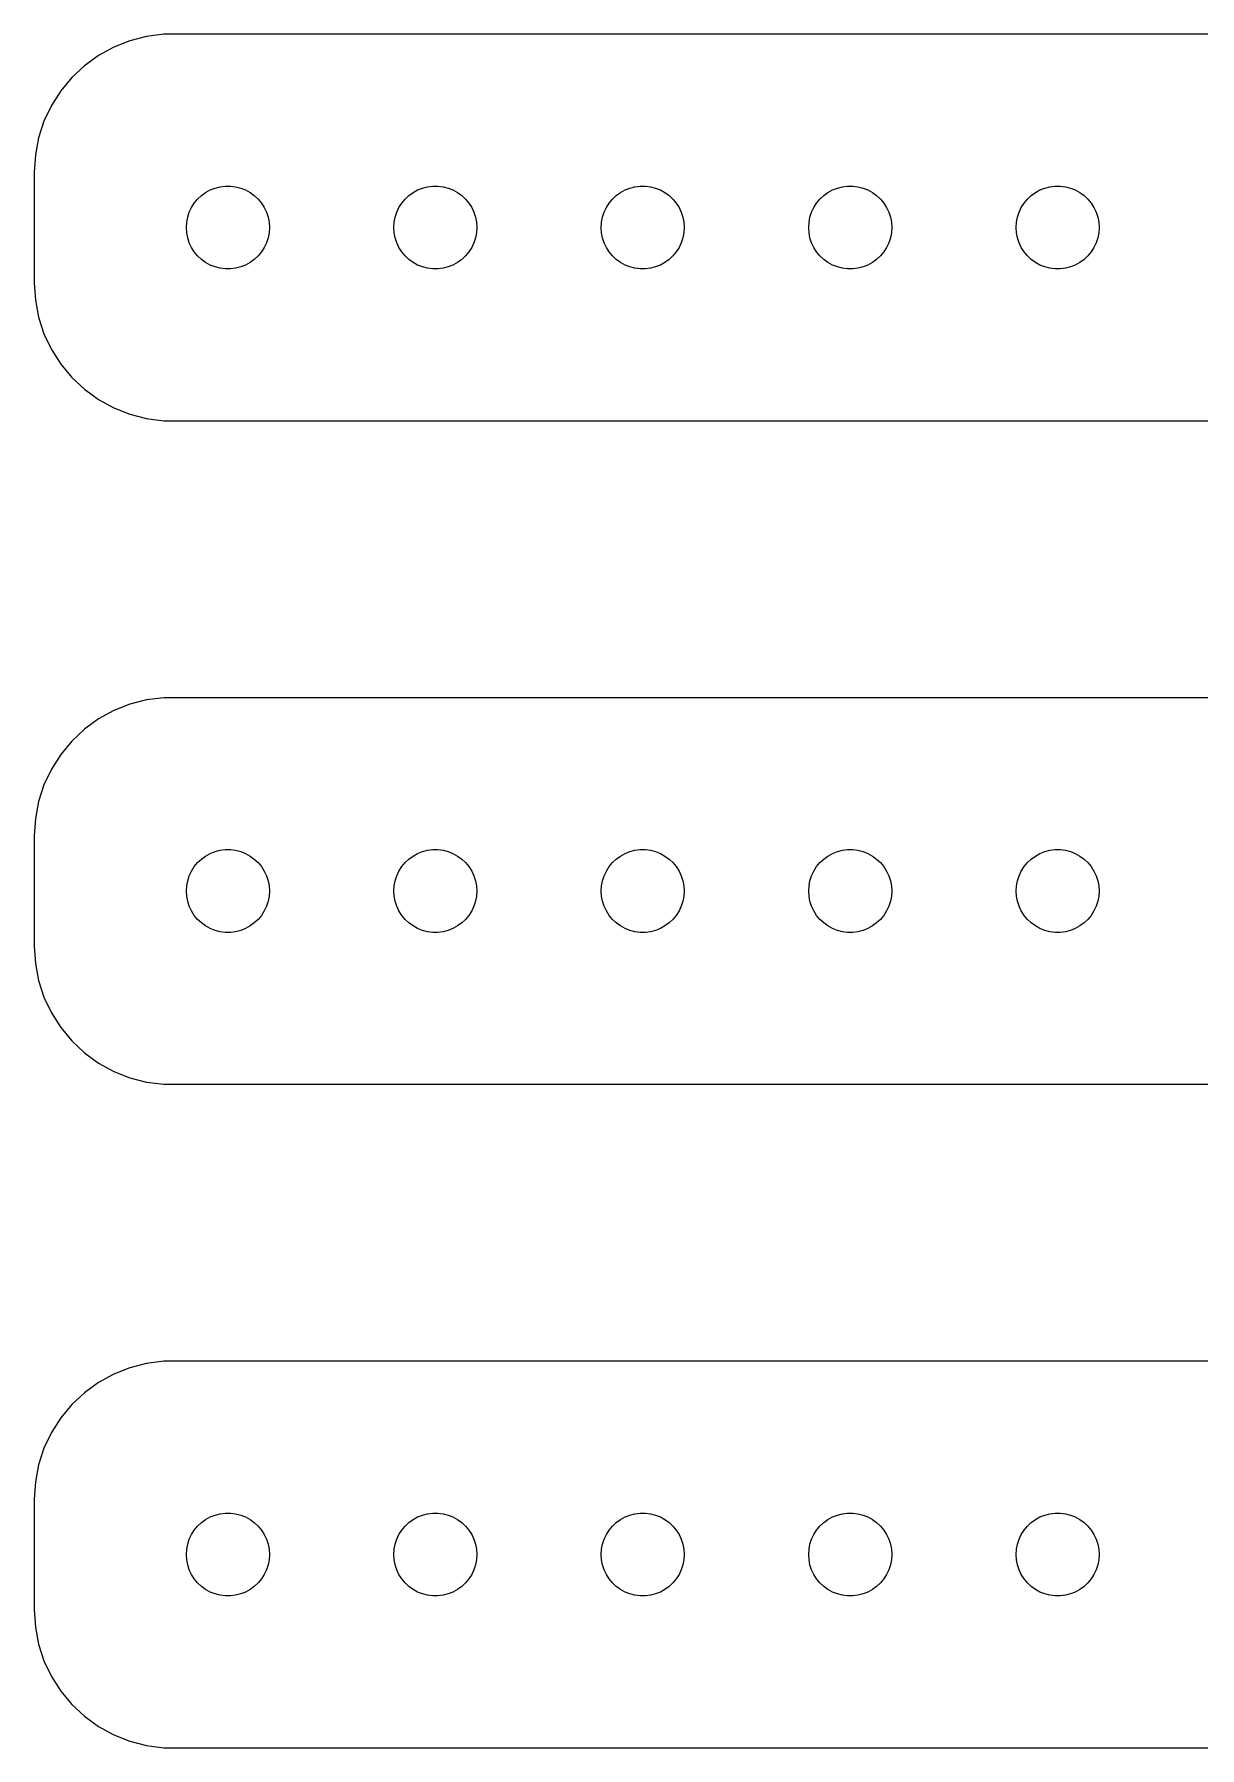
# Model space of a CAD drawing. Header units: metres. Extents: x -90 to 90, y 113 to 223.
# Drawn here: x -89.5 to -47.4, y 161 to 223 of the extents above; entities that cross this region are included whole.
import ezdxf

# ---------------------------------------------------------------- set-up
doc = ezdxf.new("R2010")
doc.units = ezdxf.units.M

msp = doc.modelspace()

# ---------------------------------------------------------------- linework, layer by layer
for p, q in [((-86.6289, 222.524), (-87.1791, 222.222)), ((-86.0451, 222.755), (-86.6289, 222.524)), ((-85.4369, 222.911), (-86.0451, 222.755)), ((-84.8139, 222.99), (-85.4369, 222.911)), ((84.8139, 222.99), (-84.8139, 222.99)), ((-87.1791, 222.222), (-87.6871, 221.853)), ((-88.1448, 221.423), (-88.5451, 220.939)), ((-87.6871, 221.853), (-88.1448, 221.423)), ((-88.5451, 220.939), (-88.8815, 220.409)), ((-88.8815, 220.409), (-89.1489, 219.841)), ((-89.1489, 219.841), (-89.3429, 219.243)), ((-89.3429, 219.243), (-89.4606, 218.627)), ((-89.4606, 218.627), (-89.5, 218)), ((-89.5, 218), (-89.5, 214)), ((-83.7135, 216.882), (-83.5934, 217.027)), ((-83.5934, 217.027), (-83.4561, 217.156)), ((-83.4561, 217.156), (-83.3037, 217.266)), ((-83.3037, 217.266), (-83.1387, 217.357)), ((-83.1387, 217.357), (-82.9635, 217.427)), ((-82.9635, 217.427), (-82.7811, 217.473)), ((-82.7811, 217.473), (-82.5942, 217.497)), ((-82.5942, 217.497), (-82.4058, 217.497)), ((-82.4058, 217.497), (-82.2189, 217.473)), ((-82.2189, 217.473), (-82.0365, 217.427)), ((-82.0365, 217.427), (-81.8613, 217.357)), ((-81.8613, 217.357), (-81.6963, 217.266)), ((-81.6963, 217.266), (-81.5439, 217.156)), ((-81.5439, 217.156), (-81.4065, 217.027)), ((-81.4065, 217.027), (-81.2865, 216.882)), ((-76.2135, 216.882), (-76.0934, 217.027)), ((-76.0934, 217.027), (-75.9561, 217.156)), ((-75.9561, 217.156), (-75.8037, 217.266)), ((-75.8037, 217.266), (-75.6387, 217.357)), ((-75.6387, 217.357), (-75.4635, 217.427)), ((-75.4635, 217.427), (-75.2811, 217.473)), ((-75.2811, 217.473), (-75.0942, 217.497)), ((-75.0942, 217.497), (-74.9058, 217.497)), ((-74.9058, 217.497), (-74.7189, 217.473)), ((-74.7189, 217.473), (-74.5365, 217.427)), ((-74.5365, 217.427), (-74.3613, 217.357)), ((-74.3613, 217.357), (-74.1963, 217.266)), ((-74.1963, 217.266), (-74.0439, 217.156)), ((-74.0439, 217.156), (-73.9065, 217.027)), ((-73.9065, 217.027), (-73.7865, 216.882)), ((-68.7135, 216.882), (-68.5934, 217.027)), ((-68.5934, 217.027), (-68.4561, 217.156)), ((-68.4561, 217.156), (-68.3037, 217.266)), ((-68.3037, 217.266), (-68.1387, 217.357)), ((-68.1387, 217.357), (-67.9635, 217.427)), ((-67.9635, 217.427), (-67.7811, 217.473)), ((-67.7811, 217.473), (-67.5942, 217.497)), ((-67.5942, 217.497), (-67.4058, 217.497)), ((-67.4058, 217.497), (-67.2189, 217.473)), ((-67.2189, 217.473), (-67.0365, 217.427)), ((-67.0365, 217.427), (-66.8613, 217.357)), ((-66.8613, 217.357), (-66.6963, 217.266)), ((-66.6963, 217.266), (-66.5439, 217.156)), ((-66.5439, 217.156), (-66.4065, 217.027)), ((-66.4065, 217.027), (-66.2865, 216.882)), ((-61.2135, 216.882), (-61.0934, 217.027)), ((-61.0934, 217.027), (-60.9561, 217.156)), ((-60.9561, 217.156), (-60.8037, 217.266)), ((-60.8037, 217.266), (-60.6387, 217.357)), ((-60.6387, 217.357), (-60.4635, 217.427)), ((-60.4635, 217.427), (-60.2811, 217.473)), ((-60.2811, 217.473), (-60.0942, 217.497)), ((-60.0942, 217.497), (-59.9058, 217.497)), ((-59.9058, 217.497), (-59.7189, 217.473)), ((-59.7189, 217.473), (-59.5365, 217.427)), ((-59.5365, 217.427), (-59.3613, 217.357)), ((-59.3613, 217.357), (-59.1963, 217.266)), ((-59.1963, 217.266), (-59.0439, 217.156)), ((-59.0439, 217.156), (-58.9065, 217.027)), ((-58.9065, 217.027), (-58.7865, 216.882)), ((-53.7135, 216.882), (-53.5934, 217.027)), ((-53.5934, 217.027), (-53.4561, 217.156)), ((-53.4561, 217.156), (-53.3037, 217.266)), ((-53.3037, 217.266), (-53.1387, 217.357)), ((-53.1387, 217.357), (-52.9635, 217.427)), ((-52.9635, 217.427), (-52.7811, 217.473)), ((-52.7811, 217.473), (-52.5942, 217.497)), ((-52.5942, 217.497), (-52.4058, 217.497)), ((-52.4058, 217.497), (-52.2189, 217.473)), ((-52.2189, 217.473), (-52.0365, 217.427)), ((-52.0365, 217.427), (-51.8613, 217.357)), ((-51.8613, 217.357), (-51.6963, 217.266)), ((-51.6963, 217.266), (-51.5439, 217.156)), ((-51.5439, 217.156), (-51.4065, 217.027)), ((-51.4065, 217.027), (-51.2865, 216.882)), ((-83.9882, 216.188), (-83.9529, 216.373)), ((-83.9529, 216.373), (-83.8947, 216.552)), ((-83.8947, 216.552), (-83.8145, 216.723)), ((-83.8145, 216.723), (-83.7135, 216.882)), ((-81.2865, 216.882), (-81.1855, 216.723)), ((-81.1855, 216.723), (-81.1053, 216.552)), ((-81.1053, 216.552), (-81.0471, 216.373)), ((-81.0471, 216.373), (-81.0118, 216.188)), ((-76.4882, 216.188), (-76.4529, 216.373)), ((-76.4529, 216.373), (-76.3947, 216.552)), ((-76.3947, 216.552), (-76.3145, 216.723)), ((-76.3145, 216.723), (-76.2135, 216.882)), ((-73.7865, 216.882), (-73.6855, 216.723)), ((-73.6855, 216.723), (-73.6053, 216.552)), ((-73.6053, 216.552), (-73.5471, 216.373)), ((-73.5471, 216.373), (-73.5118, 216.188)), ((-68.9882, 216.188), (-68.9529, 216.373)), ((-68.9529, 216.373), (-68.8947, 216.552)), ((-68.8947, 216.552), (-68.8145, 216.723)), ((-68.8145, 216.723), (-68.7135, 216.882)), ((-66.2865, 216.882), (-66.1855, 216.723)), ((-66.1855, 216.723), (-66.1053, 216.552)), ((-66.1053, 216.552), (-66.0471, 216.373)), ((-66.0471, 216.373), (-66.0118, 216.188)), ((-61.4882, 216.188), (-61.4529, 216.373)), ((-61.4529, 216.373), (-61.3947, 216.552)), ((-61.3947, 216.552), (-61.3145, 216.723)), ((-61.3145, 216.723), (-61.2135, 216.882)), ((-58.7865, 216.882), (-58.6855, 216.723)), ((-58.6855, 216.723), (-58.6053, 216.552)), ((-58.6053, 216.552), (-58.5471, 216.373)), ((-58.5471, 216.373), (-58.5118, 216.188)), ((-53.9882, 216.188), (-53.9529, 216.373)), ((-53.9529, 216.373), (-53.8947, 216.552)), ((-53.8947, 216.552), (-53.8145, 216.723)), ((-53.8145, 216.723), (-53.7135, 216.882)), ((-51.2865, 216.882), (-51.1855, 216.723)), ((-51.1855, 216.723), (-51.1053, 216.552)), ((-51.1053, 216.552), (-51.0471, 216.373)), ((-51.0471, 216.373), (-51.0118, 216.188)), ((-84, 216), (-83.9882, 216.188)), ((-83.9882, 215.812), (-84, 216)), ((-83.9529, 215.627), (-83.9882, 215.812)), ((-81.0118, 215.812), (-81.0471, 215.627)), ((-81.0118, 216.188), (-81, 216)), ((-81, 216), (-81.0118, 215.812)), ((-76.5, 216), (-76.4882, 216.188)), ((-76.4882, 215.812), (-76.5, 216)), ((-76.4529, 215.627), (-76.4882, 215.812)), ((-73.5118, 215.812), (-73.5471, 215.627)), ((-73.5118, 216.188), (-73.5, 216)), ((-73.5, 216), (-73.5118, 215.812)), ((-69, 216), (-68.9882, 216.188)), ((-68.9882, 215.812), (-69, 216)), ((-68.9529, 215.627), (-68.9882, 215.812)), ((-66.0118, 215.812), (-66.0471, 215.627)), ((-66.0118, 216.188), (-66, 216)), ((-66, 216), (-66.0118, 215.812)), ((-61.5, 216), (-61.4882, 216.188)), ((-61.4882, 215.812), (-61.5, 216)), ((-61.4529, 215.627), (-61.4882, 215.812)), ((-58.5118, 215.812), (-58.5471, 215.627)), ((-58.5118, 216.188), (-58.5, 216)), ((-58.5, 216), (-58.5118, 215.812)), ((-54, 216), (-53.9882, 216.188)), ((-53.9882, 215.812), (-54, 216)), ((-53.9529, 215.627), (-53.9882, 215.812)), ((-51.0118, 215.812), (-51.0471, 215.627)), ((-51.0118, 216.188), (-51, 216)), ((-51, 216), (-51.0118, 215.812)), ((-83.8947, 215.448), (-83.9529, 215.627)), ((-83.8145, 215.277), (-83.8947, 215.448)), ((-83.7135, 215.118), (-83.8145, 215.277)), ((-83.5934, 214.973), (-83.7135, 215.118)), ((-81.2865, 215.118), (-81.4065, 214.973)), ((-81.1855, 215.277), (-81.2865, 215.118)), ((-81.1053, 215.448), (-81.1855, 215.277)), ((-81.0471, 215.627), (-81.1053, 215.448)), ((-76.3947, 215.448), (-76.4529, 215.627)), ((-76.3145, 215.277), (-76.3947, 215.448)), ((-76.2135, 215.118), (-76.3145, 215.277)), ((-76.0934, 214.973), (-76.2135, 215.118)), ((-73.7865, 215.118), (-73.9065, 214.973)), ((-73.6855, 215.277), (-73.7865, 215.118)), ((-73.6053, 215.448), (-73.6855, 215.277)), ((-73.5471, 215.627), (-73.6053, 215.448)), ((-68.8947, 215.448), (-68.9529, 215.627)), ((-68.8145, 215.277), (-68.8947, 215.448)), ((-68.7135, 215.118), (-68.8145, 215.277)), ((-68.5934, 214.973), (-68.7135, 215.118)), ((-66.2865, 215.118), (-66.4065, 214.973)), ((-66.1855, 215.277), (-66.2865, 215.118)), ((-66.1053, 215.448), (-66.1855, 215.277)), ((-66.0471, 215.627), (-66.1053, 215.448)), ((-61.3947, 215.448), (-61.4529, 215.627)), ((-61.3145, 215.277), (-61.3947, 215.448)), ((-61.2135, 215.118), (-61.3145, 215.277)), ((-61.0934, 214.973), (-61.2135, 215.118)), ((-58.7865, 215.118), (-58.9065, 214.973)), ((-58.6855, 215.277), (-58.7865, 215.118)), ((-58.6053, 215.448), (-58.6855, 215.277)), ((-58.5471, 215.627), (-58.6053, 215.448)), ((-53.8947, 215.448), (-53.9529, 215.627)), ((-53.8145, 215.277), (-53.8947, 215.448)), ((-53.7135, 215.118), (-53.8145, 215.277)), ((-53.5934, 214.973), (-53.7135, 215.118)), ((-51.2865, 215.118), (-51.4065, 214.973)), ((-51.1855, 215.277), (-51.2865, 215.118)), ((-51.1053, 215.448), (-51.1855, 215.277)), ((-51.0471, 215.627), (-51.1053, 215.448)), ((-83.4561, 214.844), (-83.5934, 214.973)), ((-83.3037, 214.734), (-83.4561, 214.844)), ((-83.1387, 214.643), (-83.3037, 214.734)), ((-82.9635, 214.573), (-83.1387, 214.643)), ((-82.7811, 214.527), (-82.9635, 214.573)), ((-82.5942, 214.503), (-82.7811, 214.527)), ((-82.4058, 214.503), (-82.5942, 214.503)), ((-82.2189, 214.527), (-82.4058, 214.503)), ((-82.0365, 214.573), (-82.2189, 214.527)), ((-81.8613, 214.643), (-82.0365, 214.573)), ((-81.6963, 214.734), (-81.8613, 214.643)), ((-81.5439, 214.844), (-81.6963, 214.734)), ((-81.4065, 214.973), (-81.5439, 214.844)), ((-75.9561, 214.844), (-76.0934, 214.973)), ((-75.8037, 214.734), (-75.9561, 214.844)), ((-75.6387, 214.643), (-75.8037, 214.734)), ((-75.4635, 214.573), (-75.6387, 214.643)), ((-75.2811, 214.527), (-75.4635, 214.573)), ((-75.0942, 214.503), (-75.2811, 214.527)), ((-74.9058, 214.503), (-75.0942, 214.503)), ((-74.7189, 214.527), (-74.9058, 214.503)), ((-74.5365, 214.573), (-74.7189, 214.527)), ((-74.3613, 214.643), (-74.5365, 214.573)), ((-74.1963, 214.734), (-74.3613, 214.643)), ((-74.0439, 214.844), (-74.1963, 214.734)), ((-73.9065, 214.973), (-74.0439, 214.844)), ((-68.4561, 214.844), (-68.5934, 214.973)), ((-68.3037, 214.734), (-68.4561, 214.844)), ((-68.1387, 214.643), (-68.3037, 214.734)), ((-67.9635, 214.573), (-68.1387, 214.643)), ((-67.7811, 214.527), (-67.9635, 214.573)), ((-67.5942, 214.503), (-67.7811, 214.527)), ((-67.4058, 214.503), (-67.5942, 214.503)), ((-67.2189, 214.527), (-67.4058, 214.503)), ((-67.0365, 214.573), (-67.2189, 214.527)), ((-66.8613, 214.643), (-67.0365, 214.573)), ((-66.6963, 214.734), (-66.8613, 214.643)), ((-66.5439, 214.844), (-66.6963, 214.734)), ((-66.4065, 214.973), (-66.5439, 214.844)), ((-60.9561, 214.844), (-61.0934, 214.973)), ((-60.8037, 214.734), (-60.9561, 214.844)), ((-60.6387, 214.643), (-60.8037, 214.734)), ((-60.4635, 214.573), (-60.6387, 214.643)), ((-60.2811, 214.527), (-60.4635, 214.573)), ((-60.0942, 214.503), (-60.2811, 214.527)), ((-59.9058, 214.503), (-60.0942, 214.503)), ((-59.7189, 214.527), (-59.9058, 214.503)), ((-59.5365, 214.573), (-59.7189, 214.527)), ((-59.3613, 214.643), (-59.5365, 214.573)), ((-59.1963, 214.734), (-59.3613, 214.643)), ((-59.0439, 214.844), (-59.1963, 214.734)), ((-58.9065, 214.973), (-59.0439, 214.844)), ((-53.4561, 214.844), (-53.5934, 214.973)), ((-53.3037, 214.734), (-53.4561, 214.844)), ((-53.1387, 214.643), (-53.3037, 214.734)), ((-52.9635, 214.573), (-53.1387, 214.643)), ((-52.7811, 214.527), (-52.9635, 214.573)), ((-52.5942, 214.503), (-52.7811, 214.527)), ((-52.4058, 214.503), (-52.5942, 214.503)), ((-52.2189, 214.527), (-52.4058, 214.503)), ((-52.0365, 214.573), (-52.2189, 214.527)), ((-51.8613, 214.643), (-52.0365, 214.573)), ((-51.6963, 214.734), (-51.8613, 214.643)), ((-51.5439, 214.844), (-51.6963, 214.734)), ((-51.4065, 214.973), (-51.5439, 214.844)), ((-89.5, 214), (-89.4606, 213.373)), ((-89.4606, 213.373), (-89.3429, 212.757)), ((-89.3429, 212.757), (-89.1489, 212.159)), ((-89.1489, 212.159), (-88.8815, 211.591)), ((-88.8815, 211.591), (-88.5451, 211.061)), ((-88.5451, 211.061), (-88.1448, 210.577)), ((-88.1448, 210.577), (-87.6871, 210.147)), ((-87.6871, 210.147), (-87.1791, 209.778)), ((-87.1791, 209.778), (-86.6289, 209.476)), ((-86.6289, 209.476), (-86.0451, 209.245)), ((-86.0451, 209.245), (-85.4369, 209.089)), ((-85.4369, 209.089), (-84.8139, 209.01)), ((-84.8139, 209.01), (84.8139, 209.01)), ((-84.8139, 198.99), (-85.4369, 198.911)), ((84.8139, 198.99), (-84.8139, 198.99)), ((-86.6289, 198.524), (-87.1791, 198.222)), ((-86.0451, 198.755), (-86.6289, 198.524)), ((-85.4369, 198.911), (-86.0451, 198.755)), ((-87.6871, 197.853), (-88.1448, 197.423)), ((-87.1791, 198.222), (-87.6871, 197.853)), ((-88.1448, 197.423), (-88.5451, 196.939)), ((-88.5451, 196.939), (-88.8815, 196.409)), ((-88.8815, 196.409), (-89.1489, 195.841)), ((-89.3429, 195.243), (-89.4606, 194.627)), ((-89.1489, 195.841), (-89.3429, 195.243)), ((-89.4606, 194.627), (-89.5, 194)), ((-89.5, 194), (-89.5, 190)), ((-83.1387, 193.357), (-82.9635, 193.427)), ((-82.9635, 193.427), (-82.7811, 193.473)), ((-82.7811, 193.473), (-82.5942, 193.497)), ((-82.5942, 193.497), (-82.4058, 193.497)), ((-82.4058, 193.497), (-82.2189, 193.473)), ((-82.2189, 193.473), (-82.0365, 193.427)), ((-82.0365, 193.427), (-81.8613, 193.357)), ((-75.6387, 193.357), (-75.4635, 193.427)), ((-75.4635, 193.427), (-75.2811, 193.473)), ((-75.2811, 193.473), (-75.0942, 193.497)), ((-75.0942, 193.497), (-74.9058, 193.497)), ((-74.9058, 193.497), (-74.7189, 193.473)), ((-74.7189, 193.473), (-74.5365, 193.427)), ((-74.5365, 193.427), (-74.3613, 193.357)), ((-68.1387, 193.357), (-67.9635, 193.427)), ((-67.9635, 193.427), (-67.7811, 193.473)), ((-67.7811, 193.473), (-67.5942, 193.497)), ((-67.5942, 193.497), (-67.4058, 193.497)), ((-67.4058, 193.497), (-67.2189, 193.473)), ((-67.2189, 193.473), (-67.0365, 193.427)), ((-67.0365, 193.427), (-66.8613, 193.357)), ((-60.6387, 193.357), (-60.4635, 193.427)), ((-60.4635, 193.427), (-60.2811, 193.473)), ((-60.2811, 193.473), (-60.0942, 193.497)), ((-60.0942, 193.497), (-59.9058, 193.497)), ((-59.9058, 193.497), (-59.7189, 193.473)), ((-59.7189, 193.473), (-59.5365, 193.427)), ((-59.5365, 193.427), (-59.3613, 193.357)), ((-53.1387, 193.357), (-52.9635, 193.427)), ((-52.9635, 193.427), (-52.7811, 193.473)), ((-52.7811, 193.473), (-52.5942, 193.497)), ((-52.5942, 193.497), (-52.4058, 193.497)), ((-52.4058, 193.497), (-52.2189, 193.473)), ((-52.2189, 193.473), (-52.0365, 193.427)), ((-52.0365, 193.427), (-51.8613, 193.357)), ((-83.8145, 192.723), (-83.7135, 192.882)), ((-83.7135, 192.882), (-83.5934, 193.027)), ((-83.5934, 193.027), (-83.4561, 193.156)), ((-83.4561, 193.156), (-83.3037, 193.266)), ((-83.3037, 193.266), (-83.1387, 193.357)), ((-81.8613, 193.357), (-81.6963, 193.266)), ((-81.6963, 193.266), (-81.5439, 193.156)), ((-81.5439, 193.156), (-81.4065, 193.027)), ((-81.4065, 193.027), (-81.2865, 192.882)), ((-81.2865, 192.882), (-81.1855, 192.723)), ((-76.3145, 192.723), (-76.2135, 192.882)), ((-76.2135, 192.882), (-76.0934, 193.027)), ((-76.0934, 193.027), (-75.9561, 193.156)), ((-75.9561, 193.156), (-75.8037, 193.266)), ((-75.8037, 193.266), (-75.6387, 193.357)), ((-74.3613, 193.357), (-74.1963, 193.266)), ((-74.1963, 193.266), (-74.0439, 193.156)), ((-74.0439, 193.156), (-73.9065, 193.027)), ((-73.9065, 193.027), (-73.7865, 192.882)), ((-73.7865, 192.882), (-73.6855, 192.723)), ((-68.8145, 192.723), (-68.7135, 192.882)), ((-68.7135, 192.882), (-68.5934, 193.027)), ((-68.5934, 193.027), (-68.4561, 193.156)), ((-68.4561, 193.156), (-68.3037, 193.266)), ((-68.3037, 193.266), (-68.1387, 193.357)), ((-66.8613, 193.357), (-66.6963, 193.266)), ((-66.6963, 193.266), (-66.5439, 193.156)), ((-66.5439, 193.156), (-66.4065, 193.027)), ((-66.4065, 193.027), (-66.2865, 192.882)), ((-66.2865, 192.882), (-66.1855, 192.723)), ((-61.3145, 192.723), (-61.2135, 192.882)), ((-61.2135, 192.882), (-61.0934, 193.027)), ((-61.0934, 193.027), (-60.9561, 193.156)), ((-60.9561, 193.156), (-60.8037, 193.266)), ((-60.8037, 193.266), (-60.6387, 193.357)), ((-59.3613, 193.357), (-59.1963, 193.266)), ((-59.1963, 193.266), (-59.0439, 193.156)), ((-59.0439, 193.156), (-58.9065, 193.027)), ((-58.9065, 193.027), (-58.7865, 192.882)), ((-58.7865, 192.882), (-58.6855, 192.723)), ((-53.8145, 192.723), (-53.7135, 192.882)), ((-53.7135, 192.882), (-53.5934, 193.027)), ((-53.5934, 193.027), (-53.4561, 193.156)), ((-53.4561, 193.156), (-53.3037, 193.266)), ((-53.3037, 193.266), (-53.1387, 193.357)), ((-51.8613, 193.357), (-51.6963, 193.266)), ((-51.6963, 193.266), (-51.5439, 193.156)), ((-51.5439, 193.156), (-51.4065, 193.027)), ((-51.4065, 193.027), (-51.2865, 192.882)), ((-51.2865, 192.882), (-51.1855, 192.723)), ((-84, 192), (-83.9882, 192.188)), ((-83.9882, 192.188), (-83.9529, 192.373)), ((-83.9529, 192.373), (-83.8947, 192.552)), ((-83.8947, 192.552), (-83.8145, 192.723)), ((-81.1855, 192.723), (-81.1053, 192.552)), ((-81.1053, 192.552), (-81.0471, 192.373)), ((-81.0471, 192.373), (-81.0118, 192.188)), ((-81.0118, 192.188), (-81, 192)), ((-76.5, 192), (-76.4882, 192.188)), ((-76.4882, 192.188), (-76.4529, 192.373)), ((-76.4529, 192.373), (-76.3947, 192.552)), ((-76.3947, 192.552), (-76.3145, 192.723)), ((-73.6855, 192.723), (-73.6053, 192.552)), ((-73.6053, 192.552), (-73.5471, 192.373)), ((-73.5471, 192.373), (-73.5118, 192.188)), ((-73.5118, 192.188), (-73.5, 192)), ((-69, 192), (-68.9882, 192.188)), ((-68.9882, 192.188), (-68.9529, 192.373)), ((-68.9529, 192.373), (-68.8947, 192.552)), ((-68.8947, 192.552), (-68.8145, 192.723)), ((-66.1855, 192.723), (-66.1053, 192.552)), ((-66.1053, 192.552), (-66.0471, 192.373)), ((-66.0471, 192.373), (-66.0118, 192.188)), ((-66.0118, 192.188), (-66, 192)), ((-61.5, 192), (-61.4882, 192.188)), ((-61.4882, 192.188), (-61.4529, 192.373)), ((-61.4529, 192.373), (-61.3947, 192.552)), ((-61.3947, 192.552), (-61.3145, 192.723)), ((-58.6855, 192.723), (-58.6053, 192.552)), ((-58.6053, 192.552), (-58.5471, 192.373)), ((-58.5471, 192.373), (-58.5118, 192.188)), ((-58.5118, 192.188), (-58.5, 192)), ((-54, 192), (-53.9882, 192.188)), ((-53.9882, 192.188), (-53.9529, 192.373)), ((-53.9529, 192.373), (-53.8947, 192.552)), ((-53.8947, 192.552), (-53.8145, 192.723)), ((-51.1855, 192.723), (-51.1053, 192.552)), ((-51.1053, 192.552), (-51.0471, 192.373)), ((-51.0471, 192.373), (-51.0118, 192.188)), ((-51.0118, 192.188), (-51, 192)), ((-83.9882, 191.812), (-84, 192)), ((-83.9529, 191.627), (-83.9882, 191.812)), ((-83.8947, 191.448), (-83.9529, 191.627)), ((-81.0471, 191.627), (-81.1053, 191.448)), ((-81.0118, 191.812), (-81.0471, 191.627)), ((-81, 192), (-81.0118, 191.812)), ((-76.4882, 191.812), (-76.5, 192)), ((-76.4529, 191.627), (-76.4882, 191.812)), ((-76.3947, 191.448), (-76.4529, 191.627)), ((-73.5471, 191.627), (-73.6053, 191.448)), ((-73.5118, 191.812), (-73.5471, 191.627)), ((-73.5, 192), (-73.5118, 191.812)), ((-68.9882, 191.812), (-69, 192)), ((-68.9529, 191.627), (-68.9882, 191.812)), ((-68.8947, 191.448), (-68.9529, 191.627)), ((-66.0471, 191.627), (-66.1053, 191.448)), ((-66.0118, 191.812), (-66.0471, 191.627)), ((-66, 192), (-66.0118, 191.812)), ((-61.4882, 191.812), (-61.5, 192)), ((-61.4529, 191.627), (-61.4882, 191.812)), ((-61.3947, 191.448), (-61.4529, 191.627)), ((-58.5471, 191.627), (-58.6053, 191.448)), ((-58.5118, 191.812), (-58.5471, 191.627)), ((-58.5, 192), (-58.5118, 191.812)), ((-53.9882, 191.812), (-54, 192)), ((-53.9529, 191.627), (-53.9882, 191.812)), ((-53.8947, 191.448), (-53.9529, 191.627)), ((-51.0471, 191.627), (-51.1053, 191.448)), ((-51.0118, 191.812), (-51.0471, 191.627)), ((-51, 192), (-51.0118, 191.812)), ((-83.8145, 191.277), (-83.8947, 191.448)), ((-83.7135, 191.118), (-83.8145, 191.277)), ((-83.5934, 190.973), (-83.7135, 191.118)), ((-83.4561, 190.844), (-83.5934, 190.973)), ((-81.4065, 190.973), (-81.5439, 190.844)), ((-81.2865, 191.118), (-81.4065, 190.973)), ((-81.1855, 191.277), (-81.2865, 191.118)), ((-81.1053, 191.448), (-81.1855, 191.277)), ((-76.3145, 191.277), (-76.3947, 191.448)), ((-76.2135, 191.118), (-76.3145, 191.277)), ((-76.0934, 190.973), (-76.2135, 191.118)), ((-75.9561, 190.844), (-76.0934, 190.973)), ((-73.9065, 190.973), (-74.0439, 190.844)), ((-73.7865, 191.118), (-73.9065, 190.973)), ((-73.6855, 191.277), (-73.7865, 191.118)), ((-73.6053, 191.448), (-73.6855, 191.277)), ((-68.8145, 191.277), (-68.8947, 191.448)), ((-68.7135, 191.118), (-68.8145, 191.277)), ((-68.5934, 190.973), (-68.7135, 191.118)), ((-68.4561, 190.844), (-68.5934, 190.973)), ((-66.4065, 190.973), (-66.5439, 190.844)), ((-66.2865, 191.118), (-66.4065, 190.973)), ((-66.1855, 191.277), (-66.2865, 191.118)), ((-66.1053, 191.448), (-66.1855, 191.277)), ((-61.3145, 191.277), (-61.3947, 191.448)), ((-61.2135, 191.118), (-61.3145, 191.277)), ((-61.0934, 190.973), (-61.2135, 191.118)), ((-60.9561, 190.844), (-61.0934, 190.973)), ((-58.9065, 190.973), (-59.0439, 190.844)), ((-58.7865, 191.118), (-58.9065, 190.973)), ((-58.6855, 191.277), (-58.7865, 191.118)), ((-58.6053, 191.448), (-58.6855, 191.277)), ((-53.8145, 191.277), (-53.8947, 191.448)), ((-53.7135, 191.118), (-53.8145, 191.277)), ((-53.5934, 190.973), (-53.7135, 191.118)), ((-53.4561, 190.844), (-53.5934, 190.973)), ((-51.4065, 190.973), (-51.5439, 190.844)), ((-51.2865, 191.118), (-51.4065, 190.973)), ((-51.1855, 191.277), (-51.2865, 191.118)), ((-51.1053, 191.448), (-51.1855, 191.277)), ((-83.3037, 190.734), (-83.4561, 190.844)), ((-83.1387, 190.643), (-83.3037, 190.734)), ((-82.9635, 190.573), (-83.1387, 190.643)), ((-82.7811, 190.527), (-82.9635, 190.573)), ((-82.5942, 190.503), (-82.7811, 190.527)), ((-82.4058, 190.503), (-82.5942, 190.503)), ((-82.2189, 190.527), (-82.4058, 190.503)), ((-82.0365, 190.573), (-82.2189, 190.527)), ((-81.8613, 190.643), (-82.0365, 190.573)), ((-81.6963, 190.734), (-81.8613, 190.643)), ((-81.5439, 190.844), (-81.6963, 190.734)), ((-75.8037, 190.734), (-75.9561, 190.844)), ((-75.6387, 190.643), (-75.8037, 190.734)), ((-75.4635, 190.573), (-75.6387, 190.643)), ((-75.2811, 190.527), (-75.4635, 190.573)), ((-75.0942, 190.503), (-75.2811, 190.527)), ((-74.9058, 190.503), (-75.0942, 190.503)), ((-74.7189, 190.527), (-74.9058, 190.503)), ((-74.5365, 190.573), (-74.7189, 190.527)), ((-74.3613, 190.643), (-74.5365, 190.573)), ((-74.1963, 190.734), (-74.3613, 190.643)), ((-74.0439, 190.844), (-74.1963, 190.734)), ((-68.3037, 190.734), (-68.4561, 190.844)), ((-68.1387, 190.643), (-68.3037, 190.734)), ((-67.9635, 190.573), (-68.1387, 190.643)), ((-67.7811, 190.527), (-67.9635, 190.573)), ((-67.5942, 190.503), (-67.7811, 190.527)), ((-67.4058, 190.503), (-67.5942, 190.503)), ((-67.2189, 190.527), (-67.4058, 190.503)), ((-67.0365, 190.573), (-67.2189, 190.527)), ((-66.8613, 190.643), (-67.0365, 190.573)), ((-66.6963, 190.734), (-66.8613, 190.643)), ((-66.5439, 190.844), (-66.6963, 190.734)), ((-60.8037, 190.734), (-60.9561, 190.844)), ((-60.6387, 190.643), (-60.8037, 190.734)), ((-60.4635, 190.573), (-60.6387, 190.643)), ((-60.2811, 190.527), (-60.4635, 190.573)), ((-60.0942, 190.503), (-60.2811, 190.527)), ((-59.9058, 190.503), (-60.0942, 190.503)), ((-59.7189, 190.527), (-59.9058, 190.503)), ((-59.5365, 190.573), (-59.7189, 190.527)), ((-59.3613, 190.643), (-59.5365, 190.573)), ((-59.1963, 190.734), (-59.3613, 190.643)), ((-59.0439, 190.844), (-59.1963, 190.734)), ((-53.3037, 190.734), (-53.4561, 190.844)), ((-53.1387, 190.643), (-53.3037, 190.734)), ((-52.9635, 190.573), (-53.1387, 190.643)), ((-52.7811, 190.527), (-52.9635, 190.573)), ((-52.5942, 190.503), (-52.7811, 190.527)), ((-52.4058, 190.503), (-52.5942, 190.503)), ((-52.2189, 190.527), (-52.4058, 190.503)), ((-52.0365, 190.573), (-52.2189, 190.527)), ((-51.8613, 190.643), (-52.0365, 190.573)), ((-51.6963, 190.734), (-51.8613, 190.643)), ((-51.5439, 190.844), (-51.6963, 190.734)), ((-89.5, 190), (-89.4606, 189.373)), ((-89.4606, 189.373), (-89.3429, 188.757)), ((-89.3429, 188.757), (-89.1489, 188.159)), ((-89.1489, 188.159), (-88.8815, 187.591)), ((-88.8815, 187.591), (-88.5451, 187.061)), ((-88.5451, 187.061), (-88.1448, 186.577)), ((-88.1448, 186.577), (-87.6871, 186.147)), ((-87.6871, 186.147), (-87.1791, 185.778)), ((-87.1791, 185.778), (-86.6289, 185.476)), ((-86.6289, 185.476), (-86.0451, 185.245)), ((-86.0451, 185.245), (-85.4369, 185.089)), ((-85.4369, 185.089), (-84.8139, 185.01)), ((-84.8139, 185.01), (84.8139, 185.01)), ((-85.4369, 174.911), (-86.0451, 174.755)), ((-84.8139, 174.99), (-85.4369, 174.911)), ((84.8139, 174.99), (-84.8139, 174.99)), ((-87.1791, 174.222), (-87.6871, 173.853)), ((-86.6289, 174.524), (-87.1791, 174.222)), ((-86.0451, 174.755), (-86.6289, 174.524)), ((-87.6871, 173.853), (-88.1448, 173.423)), ((-88.5451, 172.939), (-88.8815, 172.409)), ((-88.1448, 173.423), (-88.5451, 172.939)), ((-88.8815, 172.409), (-89.1489, 171.841)), ((-89.1489, 171.841), (-89.3429, 171.243)), ((-89.3429, 171.243), (-89.4606, 170.627)), ((-89.4606, 170.627), (-89.5, 170)), ((-89.5, 170), (-89.5, 166)), ((-83.4561, 169.156), (-83.3037, 169.266)), ((-83.3037, 169.266), (-83.1387, 169.357)), ((-83.1387, 169.357), (-82.9635, 169.427)), ((-82.9635, 169.427), (-82.7811, 169.473)), ((-82.7811, 169.473), (-82.5942, 169.497)), ((-82.5942, 169.497), (-82.4058, 169.497)), ((-82.4058, 169.497), (-82.2189, 169.473)), ((-82.2189, 169.473), (-82.0365, 169.427)), ((-82.0365, 169.427), (-81.8613, 169.357)), ((-81.8613, 169.357), (-81.6963, 169.266)), ((-81.6963, 169.266), (-81.5439, 169.156)), ((-75.9561, 169.156), (-75.8037, 169.266)), ((-75.8037, 169.266), (-75.6387, 169.357)), ((-75.6387, 169.357), (-75.4635, 169.427)), ((-75.4635, 169.427), (-75.2811, 169.473)), ((-75.2811, 169.473), (-75.0942, 169.497)), ((-75.0942, 169.497), (-74.9058, 169.497)), ((-74.9058, 169.497), (-74.7189, 169.473)), ((-74.7189, 169.473), (-74.5365, 169.427)), ((-74.5365, 169.427), (-74.3613, 169.357)), ((-74.3613, 169.357), (-74.1963, 169.266)), ((-74.1963, 169.266), (-74.0439, 169.156)), ((-68.4561, 169.156), (-68.3037, 169.266)), ((-68.3037, 169.266), (-68.1387, 169.357)), ((-68.1387, 169.357), (-67.9635, 169.427)), ((-67.9635, 169.427), (-67.7811, 169.473)), ((-67.7811, 169.473), (-67.5942, 169.497)), ((-67.5942, 169.497), (-67.4058, 169.497)), ((-67.4058, 169.497), (-67.2189, 169.473)), ((-67.2189, 169.473), (-67.0365, 169.427)), ((-67.0365, 169.427), (-66.8613, 169.357)), ((-66.8613, 169.357), (-66.6963, 169.266)), ((-66.6963, 169.266), (-66.5439, 169.156)), ((-60.9561, 169.156), (-60.8037, 169.266)), ((-60.8037, 169.266), (-60.6387, 169.357)), ((-60.6387, 169.357), (-60.4635, 169.427)), ((-60.4635, 169.427), (-60.2811, 169.473)), ((-60.2811, 169.473), (-60.0942, 169.497)), ((-60.0942, 169.497), (-59.9058, 169.497)), ((-59.9058, 169.497), (-59.7189, 169.473)), ((-59.7189, 169.473), (-59.5365, 169.427)), ((-59.5365, 169.427), (-59.3613, 169.357)), ((-59.3613, 169.357), (-59.1963, 169.266)), ((-59.1963, 169.266), (-59.0439, 169.156)), ((-53.4561, 169.156), (-53.3037, 169.266)), ((-53.3037, 169.266), (-53.1387, 169.357)), ((-53.1387, 169.357), (-52.9635, 169.427)), ((-52.9635, 169.427), (-52.7811, 169.473)), ((-52.7811, 169.473), (-52.5942, 169.497)), ((-52.5942, 169.497), (-52.4058, 169.497)), ((-52.4058, 169.497), (-52.2189, 169.473)), ((-52.2189, 169.473), (-52.0365, 169.427)), ((-52.0365, 169.427), (-51.8613, 169.357)), ((-51.8613, 169.357), (-51.6963, 169.266)), ((-51.6963, 169.266), (-51.5439, 169.156)), ((-83.8947, 168.552), (-83.8145, 168.723)), ((-83.8145, 168.723), (-83.7135, 168.882)), ((-83.7135, 168.882), (-83.5934, 169.027)), ((-83.5934, 169.027), (-83.4561, 169.156)), ((-81.5439, 169.156), (-81.4065, 169.027)), ((-81.4065, 169.027), (-81.2865, 168.882)), ((-81.2865, 168.882), (-81.1855, 168.723)), ((-81.1855, 168.723), (-81.1053, 168.552)), ((-76.3947, 168.552), (-76.3145, 168.723)), ((-76.3145, 168.723), (-76.2135, 168.882)), ((-76.2135, 168.882), (-76.0934, 169.027)), ((-76.0934, 169.027), (-75.9561, 169.156)), ((-74.0439, 169.156), (-73.9065, 169.027)), ((-73.9065, 169.027), (-73.7865, 168.882)), ((-73.7865, 168.882), (-73.6855, 168.723)), ((-73.6855, 168.723), (-73.6053, 168.552)), ((-68.8947, 168.552), (-68.8145, 168.723)), ((-68.8145, 168.723), (-68.7135, 168.882)), ((-68.7135, 168.882), (-68.5934, 169.027)), ((-68.5934, 169.027), (-68.4561, 169.156)), ((-66.5439, 169.156), (-66.4065, 169.027)), ((-66.4065, 169.027), (-66.2865, 168.882)), ((-66.2865, 168.882), (-66.1855, 168.723)), ((-66.1855, 168.723), (-66.1053, 168.552)), ((-61.3947, 168.552), (-61.3145, 168.723)), ((-61.3145, 168.723), (-61.2135, 168.882)), ((-61.2135, 168.882), (-61.0934, 169.027)), ((-61.0934, 169.027), (-60.9561, 169.156)), ((-59.0439, 169.156), (-58.9065, 169.027)), ((-58.9065, 169.027), (-58.7865, 168.882)), ((-58.7865, 168.882), (-58.6855, 168.723)), ((-58.6855, 168.723), (-58.6053, 168.552)), ((-53.8947, 168.552), (-53.8145, 168.723)), ((-53.8145, 168.723), (-53.7135, 168.882)), ((-53.7135, 168.882), (-53.5934, 169.027)), ((-53.5934, 169.027), (-53.4561, 169.156)), ((-51.5439, 169.156), (-51.4065, 169.027)), ((-51.4065, 169.027), (-51.2865, 168.882)), ((-51.2865, 168.882), (-51.1855, 168.723)), ((-51.1855, 168.723), (-51.1053, 168.552)), ((-84, 168), (-83.9882, 168.188)), ((-83.9882, 167.812), (-84, 168)), ((-83.9882, 168.188), (-83.9529, 168.373)), ((-83.9529, 168.373), (-83.8947, 168.552)), ((-81.1053, 168.552), (-81.0471, 168.373)), ((-81.0471, 168.373), (-81.0118, 168.188)), ((-81.0118, 168.188), (-81, 168)), ((-81, 168), (-81.0118, 167.812)), ((-76.5, 168), (-76.4882, 168.188)), ((-76.4882, 167.812), (-76.5, 168)), ((-76.4882, 168.188), (-76.4529, 168.373)), ((-76.4529, 168.373), (-76.3947, 168.552)), ((-73.6053, 168.552), (-73.5471, 168.373)), ((-73.5471, 168.373), (-73.5118, 168.188)), ((-73.5118, 168.188), (-73.5, 168)), ((-73.5, 168), (-73.5118, 167.812)), ((-69, 168), (-68.9882, 168.188)), ((-68.9882, 167.812), (-69, 168)), ((-68.9882, 168.188), (-68.9529, 168.373)), ((-68.9529, 168.373), (-68.8947, 168.552)), ((-66.1053, 168.552), (-66.0471, 168.373)), ((-66.0471, 168.373), (-66.0118, 168.188)), ((-66.0118, 168.188), (-66, 168)), ((-66, 168), (-66.0118, 167.812)), ((-61.5, 168), (-61.4882, 168.188)), ((-61.4882, 167.812), (-61.5, 168)), ((-61.4882, 168.188), (-61.4529, 168.373)), ((-61.4529, 168.373), (-61.3947, 168.552)), ((-58.6053, 168.552), (-58.5471, 168.373)), ((-58.5471, 168.373), (-58.5118, 168.188)), ((-58.5118, 168.188), (-58.5, 168)), ((-58.5, 168), (-58.5118, 167.812)), ((-54, 168), (-53.9882, 168.188)), ((-53.9882, 167.812), (-54, 168)), ((-53.9882, 168.188), (-53.9529, 168.373)), ((-53.9529, 168.373), (-53.8947, 168.552)), ((-51.1053, 168.552), (-51.0471, 168.373)), ((-51.0471, 168.373), (-51.0118, 168.188)), ((-51.0118, 168.188), (-51, 168)), ((-51, 168), (-51.0118, 167.812)), ((-83.9529, 167.627), (-83.9882, 167.812)), ((-83.8947, 167.448), (-83.9529, 167.627)), ((-83.8145, 167.277), (-83.8947, 167.448)), ((-81.1053, 167.448), (-81.1855, 167.277)), ((-81.0471, 167.627), (-81.1053, 167.448)), ((-81.0118, 167.812), (-81.0471, 167.627)), ((-76.4529, 167.627), (-76.4882, 167.812)), ((-76.3947, 167.448), (-76.4529, 167.627)), ((-76.3145, 167.277), (-76.3947, 167.448)), ((-73.6053, 167.448), (-73.6855, 167.277)), ((-73.5471, 167.627), (-73.6053, 167.448)), ((-73.5118, 167.812), (-73.5471, 167.627)), ((-68.9529, 167.627), (-68.9882, 167.812)), ((-68.8947, 167.448), (-68.9529, 167.627)), ((-68.8145, 167.277), (-68.8947, 167.448)), ((-66.1053, 167.448), (-66.1855, 167.277)), ((-66.0471, 167.627), (-66.1053, 167.448)), ((-66.0118, 167.812), (-66.0471, 167.627)), ((-61.4529, 167.627), (-61.4882, 167.812)), ((-61.3947, 167.448), (-61.4529, 167.627)), ((-61.3145, 167.277), (-61.3947, 167.448)), ((-58.6053, 167.448), (-58.6855, 167.277)), ((-58.5471, 167.627), (-58.6053, 167.448)), ((-58.5118, 167.812), (-58.5471, 167.627)), ((-53.9529, 167.627), (-53.9882, 167.812)), ((-53.8947, 167.448), (-53.9529, 167.627)), ((-53.8145, 167.277), (-53.8947, 167.448)), ((-51.1053, 167.448), (-51.1855, 167.277)), ((-51.0471, 167.627), (-51.1053, 167.448)), ((-51.0118, 167.812), (-51.0471, 167.627)), ((-83.7135, 167.118), (-83.8145, 167.277)), ((-83.5934, 166.973), (-83.7135, 167.118)), ((-83.4561, 166.844), (-83.5934, 166.973)), ((-83.3037, 166.734), (-83.4561, 166.844)), ((-83.1387, 166.643), (-83.3037, 166.734)), ((-81.6963, 166.734), (-81.8613, 166.643)), ((-81.5439, 166.844), (-81.6963, 166.734)), ((-81.4065, 166.973), (-81.5439, 166.844)), ((-81.2865, 167.118), (-81.4065, 166.973)), ((-81.1855, 167.277), (-81.2865, 167.118)), ((-76.2135, 167.118), (-76.3145, 167.277)), ((-76.0934, 166.973), (-76.2135, 167.118)), ((-75.9561, 166.844), (-76.0934, 166.973)), ((-75.8037, 166.734), (-75.9561, 166.844)), ((-75.6387, 166.643), (-75.8037, 166.734)), ((-74.1963, 166.734), (-74.3613, 166.643)), ((-74.0439, 166.844), (-74.1963, 166.734)), ((-73.9065, 166.973), (-74.0439, 166.844)), ((-73.7865, 167.118), (-73.9065, 166.973)), ((-73.6855, 167.277), (-73.7865, 167.118)), ((-68.7135, 167.118), (-68.8145, 167.277)), ((-68.5934, 166.973), (-68.7135, 167.118)), ((-68.4561, 166.844), (-68.5934, 166.973)), ((-68.3037, 166.734), (-68.4561, 166.844)), ((-68.1387, 166.643), (-68.3037, 166.734)), ((-66.6963, 166.734), (-66.8613, 166.643)), ((-66.5439, 166.844), (-66.6963, 166.734)), ((-66.4065, 166.973), (-66.5439, 166.844)), ((-66.2865, 167.118), (-66.4065, 166.973)), ((-66.1855, 167.277), (-66.2865, 167.118)), ((-61.2135, 167.118), (-61.3145, 167.277)), ((-61.0934, 166.973), (-61.2135, 167.118)), ((-60.9561, 166.844), (-61.0934, 166.973)), ((-60.8037, 166.734), (-60.9561, 166.844)), ((-60.6387, 166.643), (-60.8037, 166.734)), ((-59.1963, 166.734), (-59.3613, 166.643)), ((-59.0439, 166.844), (-59.1963, 166.734)), ((-58.9065, 166.973), (-59.0439, 166.844)), ((-58.7865, 167.118), (-58.9065, 166.973)), ((-58.6855, 167.277), (-58.7865, 167.118)), ((-53.7135, 167.118), (-53.8145, 167.277)), ((-53.5934, 166.973), (-53.7135, 167.118)), ((-53.4561, 166.844), (-53.5934, 166.973)), ((-53.3037, 166.734), (-53.4561, 166.844)), ((-53.1387, 166.643), (-53.3037, 166.734)), ((-51.6963, 166.734), (-51.8613, 166.643)), ((-51.5439, 166.844), (-51.6963, 166.734)), ((-51.4065, 166.973), (-51.5439, 166.844)), ((-51.2865, 167.118), (-51.4065, 166.973)), ((-51.1855, 167.277), (-51.2865, 167.118)), ((-82.9635, 166.573), (-83.1387, 166.643)), ((-82.7811, 166.527), (-82.9635, 166.573)), ((-82.5942, 166.503), (-82.7811, 166.527)), ((-82.4058, 166.503), (-82.5942, 166.503)), ((-82.2189, 166.527), (-82.4058, 166.503)), ((-82.0365, 166.573), (-82.2189, 166.527)), ((-81.8613, 166.643), (-82.0365, 166.573)), ((-75.4635, 166.573), (-75.6387, 166.643)), ((-75.2811, 166.527), (-75.4635, 166.573)), ((-75.0942, 166.503), (-75.2811, 166.527)), ((-74.9058, 166.503), (-75.0942, 166.503)), ((-74.7189, 166.527), (-74.9058, 166.503)), ((-74.5365, 166.573), (-74.7189, 166.527)), ((-74.3613, 166.643), (-74.5365, 166.573)), ((-67.9635, 166.573), (-68.1387, 166.643)), ((-67.7811, 166.527), (-67.9635, 166.573)), ((-67.5942, 166.503), (-67.7811, 166.527)), ((-67.4058, 166.503), (-67.5942, 166.503)), ((-67.2189, 166.527), (-67.4058, 166.503)), ((-67.0365, 166.573), (-67.2189, 166.527)), ((-66.8613, 166.643), (-67.0365, 166.573)), ((-60.4635, 166.573), (-60.6387, 166.643)), ((-60.2811, 166.527), (-60.4635, 166.573)), ((-60.0942, 166.503), (-60.2811, 166.527)), ((-59.9058, 166.503), (-60.0942, 166.503)), ((-59.7189, 166.527), (-59.9058, 166.503)), ((-59.5365, 166.573), (-59.7189, 166.527)), ((-59.3613, 166.643), (-59.5365, 166.573)), ((-52.9635, 166.573), (-53.1387, 166.643)), ((-52.7811, 166.527), (-52.9635, 166.573)), ((-52.5942, 166.503), (-52.7811, 166.527)), ((-52.4058, 166.503), (-52.5942, 166.503)), ((-52.2189, 166.527), (-52.4058, 166.503)), ((-52.0365, 166.573), (-52.2189, 166.527)), ((-51.8613, 166.643), (-52.0365, 166.573)), ((-89.5, 166), (-89.4606, 165.373)), ((-89.4606, 165.373), (-89.3429, 164.757)), ((-89.3429, 164.757), (-89.1489, 164.159)), ((-89.1489, 164.159), (-88.8815, 163.591)), ((-88.8815, 163.591), (-88.5451, 163.061)), ((-88.5451, 163.061), (-88.1448, 162.577)), ((-88.1448, 162.577), (-87.6871, 162.147)), ((-87.6871, 162.147), (-87.1791, 161.778)), ((-87.1791, 161.778), (-86.6289, 161.476)), ((-86.6289, 161.476), (-86.0451, 161.245)), ((-86.0451, 161.245), (-85.4369, 161.089)), ((-85.4369, 161.089), (-84.8139, 161.01)), ((-84.8139, 161.01), (84.8139, 161.01))]:
    msp.add_line(p, q)

doc.saveas('drawing.dxf')
